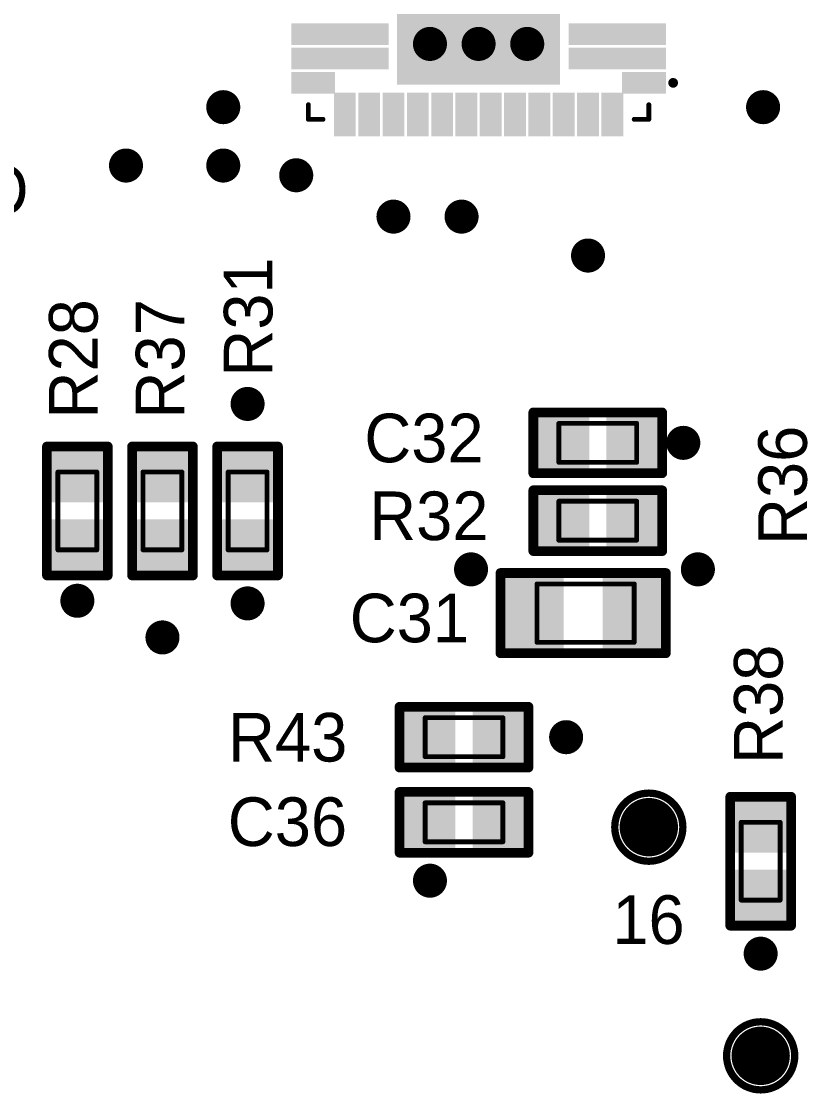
# Model space of a CAD drawing. Header units: millimetres. Extents: x 401 to 511, y 209 to 411.
# Drawn here: x 427.7 to 443.86, y 280.17 to 302.21 of the extents above; entities that cross this region are included whole.
import ezdxf

# ---------------------------------------------------------------- set-up
doc = ezdxf.new("R2010")
doc.units = ezdxf.units.MM
for name, color, linetype in [('BottomOverlay', 54, 'Continuous'), ('BottomSolder', 6, 'Continuous'), ('Mechanical1', 6, 'Continuous'), ('MultiLayer', 9, 'Continuous'), ('TopOverlay', 2, 'Continuous'), ('TopSolder', 216, 'Continuous')]:
    doc.layers.add(name, color=color, linetype=linetype)

msp = doc.modelspace()

# ---------------------------------------------------------------- linework, layer by layer
at = {"layer": 'BottomSolder', "const_width": 0.35}
for points in [[(435.925, 301.748, 1), (436.275, 301.748, 1)], [(436.925, 301.748, 1), (437.275, 301.748, 1)], [(437.925, 301.748, 1), (438.275, 301.748, 1)], [(431.675, 300.448, 1), (432.025, 300.448, 1)], [(442.775, 300.448, 1), (443.125, 300.448, 1)], [(429.675, 299.248, 1), (430.025, 299.248, 1)], [(431.675, 299.248, 1), (432.025, 299.248, 1)], [(433.175, 299.048, 1), (433.525, 299.048, 1)], [(435.175, 298.198, 1), (435.525, 298.198, 1)], [(436.575, 298.198, 1), (436.925, 298.198, 1)], [(439.175, 297.398, 1), (439.525, 297.398, 1)], [(432.175, 294.348, 1), (432.525, 294.348, 1)], [(441.134, 293.548, 1), (441.484, 293.548, 1)], [(436.77, 290.948, 1), (437.12, 290.948, 1)], [(441.434, 290.948, 1), (441.784, 290.948, 1)], [(428.675, 290.302, 1), (429.025, 290.302, 1)], [(432.175, 290.248, 1), (432.525, 290.248, 1)], [(430.425, 289.548, 1), (430.775, 289.548, 1)], [(438.725, 287.498, 1), (439.075, 287.498, 1)], [(435.925, 284.548, 1), (436.275, 284.548, 1)], [(442.725, 283.048, 1), (443.075, 283.048, 1)]]:
    msp.add_lwpolyline(points, format="xyb", close=True, dxfattribs=at)
at = {"layer": 'Mechanical1', "const_width": 0.1}
for points in [[(438.75, 293.948), (440.35, 293.948)], [(438.75, 293.147), (438.75, 293.948)], [(440.35, 293.147), (440.35, 293.948)], [(438.75, 293.147), (440.35, 293.147)], [(428.45, 292.948), (429.25, 292.948)], [(428.45, 291.348), (428.45, 292.948)], [(429.25, 291.348), (429.25, 292.948)], [(430.2, 292.948), (431, 292.948)], [(430.2, 291.348), (430.2, 292.948)], [(431, 291.348), (431, 292.948)], [(431.95, 292.948), (432.75, 292.948)], [(431.95, 291.348), (431.95, 292.948)], [(432.75, 291.348), (432.75, 292.948)], [(438.75, 291.547), (438.75, 292.348)], [(438.75, 292.348), (440.35, 292.348)], [(440.35, 291.547), (440.35, 292.348)], [(438.75, 291.547), (440.35, 291.547)], [(428.45, 291.348), (429.25, 291.348)], [(430.2, 291.348), (431, 291.348)], [(431.95, 291.348), (432.75, 291.348)], [(438.301, 289.448), (438.301, 290.648)], [(438.301, 290.648), (440.3, 290.648)], [(440.3, 289.448), (440.3, 290.648)], [(438.301, 289.448), (440.3, 289.448)], [(436, 287.097), (436, 287.898)], [(436, 287.898), (437.6, 287.898)], [(437.6, 287.097), (437.6, 287.898)], [(436, 287.097), (437.6, 287.097)], [(436, 286.148), (437.6, 286.148)], [(436, 285.348), (436, 286.148)], [(437.6, 285.348), (437.6, 286.148)], [(442.5, 285.748), (443.3, 285.748)], [(442.5, 284.148), (442.5, 285.748)], [(443.3, 284.148), (443.3, 285.748)], [(436, 285.348), (437.6, 285.348)], [(442.5, 284.148), (443.3, 284.148)]]:
    msp.add_lwpolyline(points, dxfattribs=at)
at = {"layer": 'Mechanical1', "const_width": 0.05}
for points in [[(438.725, 293.948, 1), (438.775, 293.948, 1)], [(438.725, 293.948, 1), (438.775, 293.948, 1)], [(440.325, 293.948, 1), (440.375, 293.948, 1)], [(440.325, 293.948, 1), (440.375, 293.948, 1)], [(438.725, 293.147, 1), (438.775, 293.147, 1)], [(438.725, 293.147, 1), (438.775, 293.147, 1)], [(440.325, 293.147, 1), (440.375, 293.147, 1)], [(440.325, 293.147, 1), (440.375, 293.147, 1)], [(428.425, 292.948, 1), (428.475, 292.948, 1)], [(428.425, 292.948, 1), (428.475, 292.948, 1)], [(429.225, 292.948, 1), (429.275, 292.948, 1)], [(429.225, 292.948, 1), (429.275, 292.948, 1)], [(430.175, 292.948, 1), (430.225, 292.948, 1)], [(430.175, 292.948, 1), (430.225, 292.948, 1)], [(430.975, 292.948, 1), (431.025, 292.948, 1)], [(430.975, 292.948, 1), (431.025, 292.948, 1)], [(431.925, 292.948, 1), (431.975, 292.948, 1)], [(431.925, 292.948, 1), (431.975, 292.948, 1)], [(432.725, 292.948, 1), (432.775, 292.948, 1)], [(432.725, 292.948, 1), (432.775, 292.948, 1)], [(438.725, 292.348, 1), (438.775, 292.348, 1)], [(438.725, 292.348, 1), (438.775, 292.348, 1)], [(440.325, 292.348, 1), (440.375, 292.348, 1)], [(440.325, 292.348, 1), (440.375, 292.348, 1)], [(438.725, 291.547, 1), (438.775, 291.547, 1)], [(438.725, 291.547, 1), (438.775, 291.547, 1)], [(440.325, 291.547, 1), (440.375, 291.547, 1)], [(440.325, 291.547, 1), (440.375, 291.547, 1)], [(428.425, 291.348, 1), (428.475, 291.348, 1)], [(428.425, 291.348, 1), (428.475, 291.348, 1)], [(429.225, 291.348, 1), (429.275, 291.348, 1)], [(429.225, 291.348, 1), (429.275, 291.348, 1)], [(430.175, 291.348, 1), (430.225, 291.348, 1)], [(430.175, 291.348, 1), (430.225, 291.348, 1)], [(430.975, 291.348, 1), (431.025, 291.348, 1)], [(430.975, 291.348, 1), (431.025, 291.348, 1)], [(431.925, 291.348, 1), (431.975, 291.348, 1)], [(431.925, 291.348, 1), (431.975, 291.348, 1)], [(432.725, 291.348, 1), (432.775, 291.348, 1)], [(432.725, 291.348, 1), (432.775, 291.348, 1)], [(438.276, 290.648, 1), (438.326, 290.648, 1)], [(438.276, 290.648, 1), (438.326, 290.648, 1)], [(440.275, 290.648, 1), (440.325, 290.648, 1)], [(440.275, 290.648, 1), (440.325, 290.648, 1)], [(438.276, 289.448, 1), (438.326, 289.448, 1)], [(438.276, 289.448, 1), (438.326, 289.448, 1)], [(440.275, 289.448, 1), (440.325, 289.448, 1)], [(440.275, 289.448, 1), (440.325, 289.448, 1)], [(435.975, 287.898, 1), (436.025, 287.898, 1)], [(435.975, 287.898, 1), (436.025, 287.898, 1)], [(437.575, 287.898, 1), (437.625, 287.898, 1)], [(437.575, 287.898, 1), (437.625, 287.898, 1)], [(435.975, 287.097, 1), (436.025, 287.097, 1)], [(435.975, 287.097, 1), (436.025, 287.097, 1)], [(437.575, 287.097, 1), (437.625, 287.097, 1)], [(437.575, 287.097, 1), (437.625, 287.097, 1)], [(435.975, 286.148, 1), (436.025, 286.148, 1)], [(435.975, 286.148, 1), (436.025, 286.148, 1)], [(437.575, 286.148, 1), (437.625, 286.148, 1)], [(437.575, 286.148, 1), (437.625, 286.148, 1)], [(442.475, 285.748, 1), (442.525, 285.748, 1)], [(442.475, 285.748, 1), (442.525, 285.748, 1)], [(443.275, 285.748, 1), (443.325, 285.748, 1)], [(443.275, 285.748, 1), (443.325, 285.748, 1)], [(435.975, 285.348, 1), (436.025, 285.348, 1)], [(435.975, 285.348, 1), (436.025, 285.348, 1)], [(437.575, 285.348, 1), (437.625, 285.348, 1)], [(437.575, 285.348, 1), (437.625, 285.348, 1)], [(442.475, 284.148, 1), (442.525, 284.148, 1)], [(442.475, 284.148, 1), (442.525, 284.148, 1)], [(443.275, 284.148, 1), (443.325, 284.148, 1)], [(443.275, 284.148, 1), (443.325, 284.148, 1)]]:
    msp.add_lwpolyline(points, format="xyb", close=True, dxfattribs=at)
at = {"layer": 'MultiLayer', "const_width": 0.35}
for points in [[(435.925, 301.748, 1), (436.275, 301.748, 1)], [(436.925, 301.748, 1), (437.275, 301.748, 1)], [(437.925, 301.748, 1), (438.275, 301.748, 1)], [(431.675, 300.448, 1), (432.025, 300.448, 1)], [(442.775, 300.448, 1), (443.125, 300.448, 1)], [(429.675, 299.248, 1), (430.025, 299.248, 1)], [(431.675, 299.248, 1), (432.025, 299.248, 1)], [(433.175, 299.048, 1), (433.525, 299.048, 1)], [(435.175, 298.198, 1), (435.525, 298.198, 1)], [(436.575, 298.198, 1), (436.925, 298.198, 1)], [(439.175, 297.398, 1), (439.525, 297.398, 1)], [(432.175, 294.348, 1), (432.525, 294.348, 1)], [(441.134, 293.548, 1), (441.484, 293.548, 1)], [(436.77, 290.948, 1), (437.12, 290.948, 1)], [(441.434, 290.948, 1), (441.784, 290.948, 1)], [(428.675, 290.302, 1), (429.025, 290.302, 1)], [(432.175, 290.248, 1), (432.525, 290.248, 1)], [(430.425, 289.548, 1), (430.775, 289.548, 1)], [(438.725, 287.498, 1), (439.075, 287.498, 1)], [(435.925, 284.548, 1), (436.275, 284.548, 1)], [(442.725, 283.048, 1), (443.075, 283.048, 1)]]:
    msp.add_lwpolyline(points, format="xyb", close=True, dxfattribs=at)
at = {"layer": 'TopOverlay', "const_width": 0.1}
for points in [[(441.1, 300.898, -1), (441.1, 300.998)], [(441.1, 300.998, -1), (441.1, 300.898)]]:
    msp.add_lwpolyline(points, format="xyb", dxfattribs=at)
at = {"layer": 'TopOverlay'}
for points, const_width in [([(441.075, 300.998, 1), (441.125, 300.998, 1)], 0.05), ([(441.075, 300.998, 1), (441.125, 300.998, 1)], 0.05), ([(441.075, 300.898, 1), (441.125, 300.898, 1)], 0.05), ([(441.075, 300.898, 1), (441.125, 300.898, 1)], 0.05), ([(433.575, 300.498, 1), (433.625, 300.498, 1)], 0.05), ([(440.575, 300.498, 1), (440.625, 300.498, 1)], 0.05), ([(433.575, 300.198, 1), (433.625, 300.198, 1)], 0.05), ([(433.575, 300.198, 1), (433.625, 300.198, 1)], 0.05), ([(433.875, 300.198, 1), (433.925, 300.198, 1)], 0.05), ([(440.275, 300.198, 1), (440.325, 300.198, 1)], 0.05), ([(440.575, 300.198, 1), (440.625, 300.198, 1)], 0.05), ([(440.575, 300.198, 1), (440.625, 300.198, 1)], 0.05), ([(438.175, 294.173, 1), (438.275, 294.173, 1)], 0.1), ([(438.175, 294.173, 1), (438.275, 294.173, 1)], 0.1), ([(440.825, 294.173, 1), (440.925, 294.173, 1)], 0.1), ([(440.825, 294.173, 1), (440.925, 294.173, 1)], 0.1), ([(428.175, 293.473, 1), (428.275, 293.473, 1)], 0.1), ([(428.175, 293.473, 1), (428.275, 293.473, 1)], 0.1), ([(429.425, 293.473, 1), (429.525, 293.473, 1)], 0.1), ([(429.425, 293.473, 1), (429.525, 293.473, 1)], 0.1), ([(429.925, 293.473, 1), (430.025, 293.473, 1)], 0.1), ([(429.925, 293.473, 1), (430.025, 293.473, 1)], 0.1), ([(431.175, 293.473, 1), (431.275, 293.473, 1)], 0.1), ([(431.175, 293.473, 1), (431.275, 293.473, 1)], 0.1), ([(431.675, 293.473, 1), (431.775, 293.473, 1)], 0.1), ([(431.675, 293.473, 1), (431.775, 293.473, 1)], 0.1), ([(432.925, 293.473, 1), (433.025, 293.473, 1)], 0.1), ([(432.925, 293.473, 1), (433.025, 293.473, 1)], 0.1), ([(438.175, 292.923, 1), (438.275, 292.923, 1)], 0.1), ([(438.175, 292.923, 1), (438.275, 292.923, 1)], 0.1), ([(440.825, 292.923, 1), (440.925, 292.923, 1)], 0.1), ([(440.825, 292.923, 1), (440.925, 292.923, 1)], 0.1), ([(438.175, 292.573, 1), (438.275, 292.573, 1)], 0.1), ([(438.175, 292.573, 1), (438.275, 292.573, 1)], 0.1), ([(440.825, 292.573, 1), (440.925, 292.573, 1)], 0.1), ([(440.825, 292.573, 1), (440.925, 292.573, 1)], 0.1), ([(438.175, 291.323, 1), (438.275, 291.323, 1)], 0.1), ([(438.175, 291.323, 1), (438.275, 291.323, 1)], 0.1), ([(440.825, 291.323, 1), (440.925, 291.323, 1)], 0.1), ([(440.825, 291.323, 1), (440.925, 291.323, 1)], 0.1), ([(428.175, 290.823, 1), (428.275, 290.823, 1)], 0.1), ([(428.175, 290.823, 1), (428.275, 290.823, 1)], 0.1), ([(429.425, 290.823, 1), (429.525, 290.823, 1)], 0.1), ([(429.425, 290.823, 1), (429.525, 290.823, 1)], 0.1), ([(429.925, 290.823, 1), (430.025, 290.823, 1)], 0.1), ([(429.925, 290.823, 1), (430.025, 290.823, 1)], 0.1), ([(431.175, 290.823, 1), (431.275, 290.823, 1)], 0.1), ([(431.175, 290.823, 1), (431.275, 290.823, 1)], 0.1), ([(431.675, 290.823, 1), (431.775, 290.823, 1)], 0.1), ([(431.675, 290.823, 1), (431.775, 290.823, 1)], 0.1), ([(432.925, 290.823, 1), (433.025, 290.823, 1)], 0.1), ([(432.925, 290.823, 1), (433.025, 290.823, 1)], 0.1), ([(437.5, 290.873, 1), (437.6, 290.873, 1)], 0.1), ([(437.5, 290.873, 1), (437.6, 290.873, 1)], 0.1), ([(440.9, 290.873, 1), (441, 290.873, 1)], 0.1), ([(440.9, 290.873, 1), (441, 290.873, 1)], 0.1), ([(437.5, 289.223, 1), (437.6, 289.223, 1)], 0.1), ([(437.5, 289.223, 1), (437.6, 289.223, 1)], 0.1), ([(440.9, 289.223, 1), (441, 289.223, 1)], 0.1), ([(440.9, 289.223, 1), (441, 289.223, 1)], 0.1), ([(435.425, 288.123, 1), (435.525, 288.123, 1)], 0.1), ([(435.425, 288.123, 1), (435.525, 288.123, 1)], 0.1), ([(438.075, 288.123, 1), (438.175, 288.123, 1)], 0.1), ([(438.075, 288.123, 1), (438.175, 288.123, 1)], 0.1), ([(435.425, 286.873, 1), (435.525, 286.873, 1)], 0.1), ([(435.425, 286.873, 1), (435.525, 286.873, 1)], 0.1), ([(438.075, 286.873, 1), (438.175, 286.873, 1)], 0.1), ([(438.075, 286.873, 1), (438.175, 286.873, 1)], 0.1), ([(435.425, 286.373, 1), (435.525, 286.373, 1)], 0.1), ([(435.425, 286.373, 1), (435.525, 286.373, 1)], 0.1), ([(438.075, 286.373, 1), (438.175, 286.373, 1)], 0.1), ([(438.075, 286.373, 1), (438.175, 286.373, 1)], 0.1), ([(441.3, 285.648, 1), (439.9, 285.648, 1)], 0.15), ([(442.225, 286.273, 1), (442.325, 286.273, 1)], 0.1), ([(442.225, 286.273, 1), (442.325, 286.273, 1)], 0.1), ([(443.475, 286.273, 1), (443.575, 286.273, 1)], 0.1), ([(443.475, 286.273, 1), (443.575, 286.273, 1)], 0.1), ([(439.862, 285.648, 1), (439.937, 285.648, 1)], 0.075), ([(441.263, 285.648, 1), (441.338, 285.648, 1)], 0.075), ([(435.425, 285.123, 1), (435.525, 285.123, 1)], 0.1), ([(435.425, 285.123, 1), (435.525, 285.123, 1)], 0.1), ([(438.075, 285.123, 1), (438.175, 285.123, 1)], 0.1), ([(438.075, 285.123, 1), (438.175, 285.123, 1)], 0.1), ([(442.225, 283.623, 1), (442.325, 283.623, 1)], 0.1), ([(442.225, 283.623, 1), (442.325, 283.623, 1)], 0.1), ([(443.475, 283.623, 1), (443.575, 283.623, 1)], 0.1), ([(443.475, 283.623, 1), (443.575, 283.623, 1)], 0.1), ([(443.6, 280.948, 1), (442.2, 280.948, 1)], 0.15), ([(442.163, 280.948, 1), (442.238, 280.948, 1)], 0.075), ([(443.563, 280.948, 1), (443.638, 280.948, 1)], 0.075)]:
    msp.add_lwpolyline(points, format="xyb", close=True, dxfattribs=dict(at, const_width=const_width))
for points, const_width in [([(433.6, 300.198), (433.6, 300.498)], 0.1), ([(440.6, 300.198), (440.6, 300.498)], 0.1), ([(433.6, 300.198), (433.9, 300.198)], 0.1), ([(440.3, 300.198), (440.6, 300.198)], 0.1), ([(438.225, 294.173), (440.875, 294.173)], 0.2), ([(438.225, 292.923), (438.225, 294.173)], 0.2), ([(440.875, 292.923), (440.875, 294.173)], 0.2), ([(428.225, 293.473), (429.475, 293.473)], 0.2), ([(428.225, 290.823), (428.225, 293.473)], 0.2), ([(429.475, 290.823), (429.475, 293.473)], 0.2), ([(429.975, 293.473), (431.225, 293.473)], 0.2), ([(429.975, 290.823), (429.975, 293.473)], 0.2), ([(431.225, 290.823), (431.225, 293.473)], 0.2), ([(431.725, 293.473), (432.975, 293.473)], 0.2), ([(431.725, 290.823), (431.725, 293.473)], 0.2), ([(432.975, 290.823), (432.975, 293.473)], 0.2), ([(438.225, 292.923), (440.875, 292.923)], 0.2), ([(438.225, 291.323), (438.225, 292.573)], 0.2), ([(438.225, 292.573), (440.875, 292.573)], 0.2), ([(440.875, 291.323), (440.875, 292.573)], 0.2), ([(438.225, 291.323), (440.875, 291.323)], 0.2), ([(428.225, 290.823), (429.475, 290.823)], 0.2), ([(429.975, 290.823), (431.225, 290.823)], 0.2), ([(431.725, 290.823), (432.975, 290.823)], 0.2), ([(437.55, 289.223), (437.55, 290.873)], 0.2), ([(437.55, 290.873), (440.95, 290.873)], 0.2), ([(440.95, 289.223), (440.95, 290.873)], 0.2), ([(437.55, 289.223), (440.95, 289.223)], 0.2), ([(435.475, 286.873), (435.475, 288.123)], 0.2), ([(435.475, 288.123), (438.125, 288.123)], 0.2), ([(438.125, 286.873), (438.125, 288.123)], 0.2), ([(435.475, 286.873), (438.125, 286.873)], 0.2), ([(435.475, 286.373), (438.125, 286.373)], 0.2), ([(435.475, 285.123), (435.475, 286.373)], 0.2), ([(438.125, 285.123), (438.125, 286.373)], 0.2), ([(442.275, 286.273), (443.525, 286.273)], 0.2), ([(442.275, 283.623), (442.275, 286.273)], 0.2), ([(443.525, 283.623), (443.525, 286.273)], 0.2), ([(435.475, 285.123), (438.125, 285.123)], 0.2), ([(442.275, 283.623), (443.525, 283.623)], 0.2)]:
    msp.add_lwpolyline(points, dxfattribs=dict(at, const_width=const_width))
at = {"layer": 'TopSolder'}
for points, const_width in [([(435.925, 301.748, 1), (436.275, 301.748, 1)], 0.35), ([(436.925, 301.748, 1), (437.275, 301.748, 1)], 0.35), ([(437.925, 301.748, 1), (438.275, 301.748, 1)], 0.35), ([(431.675, 300.448, 1), (432.025, 300.448, 1)], 0.35), ([(442.775, 300.448, 1), (443.125, 300.448, 1)], 0.35), ([(429.675, 299.248, 1), (430.025, 299.248, 1)], 0.35), ([(431.675, 299.248, 1), (432.025, 299.248, 1)], 0.35), ([(433.175, 299.048, 1), (433.525, 299.048, 1)], 0.35), ([(435.175, 298.198, 1), (435.525, 298.198, 1)], 0.35), ([(436.575, 298.198, 1), (436.925, 298.198, 1)], 0.35), ([(439.175, 297.398, 1), (439.525, 297.398, 1)], 0.35), ([(432.175, 294.348, 1), (432.525, 294.348, 1)], 0.35), ([(441.134, 293.548, 1), (441.484, 293.548, 1)], 0.35), ([(436.77, 290.948, 1), (437.12, 290.948, 1)], 0.35), ([(441.434, 290.948, 1), (441.784, 290.948, 1)], 0.35), ([(428.675, 290.302, 1), (429.025, 290.302, 1)], 0.35), ([(432.175, 290.248, 1), (432.525, 290.248, 1)], 0.35), ([(430.425, 289.548, 1), (430.775, 289.548, 1)], 0.35), ([(438.725, 287.498, 1), (439.075, 287.498, 1)], 0.35), ([(440.3, 285.648, 1), (440.9, 285.648, 1)], 0.6), ([(435.925, 284.548, 1), (436.275, 284.548, 1)], 0.35), ([(442.725, 283.048, 1), (443.075, 283.048, 1)], 0.35), ([(442.6, 280.948, 1), (443.2, 280.948, 1)], 0.6)]:
    msp.add_lwpolyline(points, format="xyb", close=True, dxfattribs=dict(at, const_width=const_width))
for points in [[(438.775, 300.908), (438.775, 310.488), (435.425, 300.908), (435.425, 310.488)], [(435.25, 302.173), (433.25, 302.173), (435.25, 301.723), (433.25, 301.723)], [(440.95, 302.173), (438.95, 302.173), (440.95, 301.723), (438.95, 301.723)], [(435.25, 301.673), (433.25, 301.673), (435.25, 301.223), (433.25, 301.223)], [(440.95, 301.673), (438.95, 301.673), (440.95, 301.223), (438.95, 301.223)], [(434.15, 301.173), (433.25, 301.173), (434.15, 300.723), (433.25, 300.723)], [(440.95, 301.173), (440.05, 301.173), (440.95, 300.723), (440.05, 300.723)], [(434.575, 299.848), (434.575, 300.748), (434.125, 299.848), (434.125, 300.748)], [(435.075, 299.848), (435.075, 300.748), (434.625, 299.848), (434.625, 300.748)], [(435.575, 299.848), (435.575, 300.748), (435.125, 299.848), (435.125, 300.748)], [(436.075, 299.848), (436.075, 300.748), (435.625, 299.848), (435.625, 300.748)], [(436.575, 299.848), (436.575, 300.748), (436.125, 299.848), (436.125, 300.748)], [(437.075, 299.848), (437.075, 300.748), (436.625, 299.848), (436.625, 300.748)], [(437.575, 299.848), (437.575, 300.748), (437.125, 299.848), (437.125, 300.748)], [(438.075, 299.848), (438.075, 300.748), (437.625, 299.848), (437.625, 300.748)], [(438.575, 299.848), (438.575, 300.748), (438.125, 299.848), (438.125, 300.748)], [(439.075, 299.848), (439.075, 300.748), (438.625, 299.848), (438.625, 300.748)], [(439.575, 299.848), (439.575, 300.748), (439.125, 299.848), (439.125, 300.748)], [(440.075, 299.848), (440.075, 300.748), (439.625, 299.848), (439.625, 300.748)], [(438.325, 294.073), (438.325, 293.023), (439.375, 294.073), (439.375, 293.023)], [(439.725, 294.073), (439.725, 293.023), (440.775, 294.073), (440.775, 293.023)], [(428.325, 292.323), (429.375, 292.323), (428.325, 293.373), (429.375, 293.373)], [(430.075, 292.323), (431.125, 292.323), (430.075, 293.373), (431.125, 293.373)], [(431.825, 292.323), (432.875, 292.323), (431.825, 293.373), (432.875, 293.373)], [(438.325, 292.473), (438.325, 291.423), (439.375, 292.473), (439.375, 291.423)], [(439.725, 292.473), (439.725, 291.423), (440.775, 292.473), (440.775, 291.423)], [(428.325, 290.923), (429.375, 290.923), (428.325, 291.973), (429.375, 291.973)], [(430.075, 290.923), (431.125, 290.923), (430.075, 291.973), (431.125, 291.973)], [(431.825, 290.923), (432.875, 290.923), (431.825, 291.973), (432.875, 291.973)], [(438.85, 289.323), (438.85, 290.773), (437.65, 289.323), (437.65, 290.773)], [(440.85, 289.323), (440.85, 290.773), (439.65, 289.323), (439.65, 290.773)], [(435.575, 288.023), (435.575, 286.973), (436.625, 288.023), (436.625, 286.973)], [(436.975, 288.023), (436.975, 286.973), (438.025, 288.023), (438.025, 286.973)], [(436.625, 285.223), (436.625, 286.273), (435.575, 285.223), (435.575, 286.273)], [(438.025, 285.223), (438.025, 286.273), (436.975, 285.223), (436.975, 286.273)], [(443.425, 286.173), (442.375, 286.173), (443.425, 285.123), (442.375, 285.123)], [(443.425, 284.773), (442.375, 284.773), (443.425, 283.723), (442.375, 283.723)]]:
    msp.add_solid(points, dxfattribs=at)

# ---------------------------------------------------------------- texts
at = {"layer": 'BottomOverlay', "text_generation_flag": 2}
msp.add_text('C17', height=1, dxfattribs=at).set_placement((427.85, 298.248))
at = {"layer": 'TopOverlay'}
for s, p in [('R31', (432.861, 294.908)), ('R28', (429.266, 294.048)), ('R37', (431.05, 294.048)), ('R36', (443.85, 291.448)), ('R38', (443.35, 286.948))]:
    msp.add_text(s, height=1, rotation=90, dxfattribs=at).set_placement(p)
for s, p in [('C32', (434.75, 293.148)), ('R32', (434.85, 291.548)), ('C31', (434.45, 289.448)), ('R43', (431.948, 286.997)), ('C36', (431.943, 285.261)), ('16', (439.85, 283.248))]:
    msp.add_text(s, height=1, dxfattribs=at).set_placement(p)

doc.saveas('drawing.dxf')
